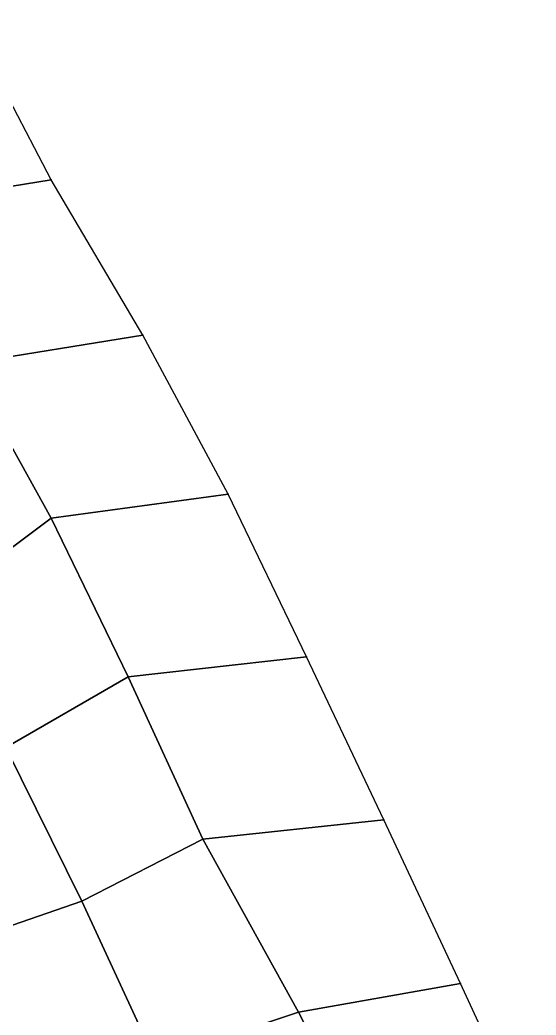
# Model space of a CAD drawing. Extents: x 380707 to 407438, y 6452841 to 6483357.
# Drawn here: x 391251 to 391593, y 6460444 to 6461104 of the extents above; entities that cross this region are included whole.
import ezdxf

# ---------------------------------------------------------------- set-up
doc = ezdxf.new("R2010")
doc.units = 0
for name, color, linetype in [('MESH_BOUND', 25, 'CONTINUOUS'), ('MESH_ELEMS', 18, 'CONTINUOUS'), ('MESH_NODES', 18, 'CONTINUOUS')]:
    doc.layers.add(name, color=color, linetype=linetype)

msp = doc.modelspace()

# ---------------------------------------------------------------- linework, layer by layer
at = {"layer": 'MESH_BOUND', "color": 25}
for points in [[(391271.408, 6460997.89, -0.188), (391215.744, 6461103.86, 0.212)], [(391332.056, 6460894.66, -0.25), (391271.408, 6460997.89, -0.188)], [(391388.746, 6460789.23, -0.081), (391332.056, 6460894.66, -0.25)], [(391440.55, 6460681.3, -0.183), (391388.746, 6460789.23, -0.081)], [(391492.03, 6460573.2, -0.069), (391440.55, 6460681.3, -0.183)], [(391542.81, 6460464.76, -0.033), (391492.03, 6460573.2, -0.069)], [(391592.909, 6460356.01, -0.061), (391542.81, 6460464.76, -0.033)]]:
    msp.add_polyline3d(points, dxfattribs=at)
at = {"layer": 'MESH_ELEMS', "color": 178}
for points in [[(391156.901, 6460979.15, -0.489), (391271.408, 6460997.89, -0.188), (391215.744, 6461103.86, 0.212), (391106.492, 6461085.65, -0.289)], [(391271.408, 6460997.89, -0.188), (391156.901, 6460979.15, -0.489), (391214.424, 6460875.69, -0.498), (391332.056, 6460894.66, -0.25)], [(391332.056, 6460894.66, -0.25), (391214.424, 6460875.69, -0.498), (391271.341, 6460773.27, -0.521), (391388.746, 6460789.23, -0.081)], [(391271.341, 6460773.27, -0.521), (391214.424, 6460875.69, -0.498), (391143.325, 6460826.14, -0.669), (391201.238, 6460721.07, -0.795)], [(391388.746, 6460789.23, -0.081), (391271.341, 6460773.27, -0.521), (391322.496, 6460668.06, -0.401), (391440.55, 6460681.3, -0.183)], [(391322.496, 6460668.06, -0.401), (391271.341, 6460773.27, -0.521), (391201.238, 6460721.07, -0.795), (391241.231, 6460621.34, -0.835)], [(391440.55, 6460681.3, -0.183), (391322.496, 6460668.06, -0.401), (391371.811, 6460560.46, -0.453), (391492.03, 6460573.2, -0.069)], [(391371.811, 6460560.46, -0.453), (391322.496, 6460668.06, -0.401), (391241.231, 6460621.34, -0.835), (391291.629, 6460519.42, -0.988)], [(391193.804, 6460485.53, -1.482), (391291.629, 6460519.42, -0.988), (391241.231, 6460621.34, -0.835), (391142.921, 6460588.43, -0.99)], [(391492.03, 6460573.2, -0.069), (391371.811, 6460560.46, -0.453), (391435.429, 6460445.78, -0.553), (391542.81, 6460464.76, -0.033)], [(391435.429, 6460445.78, -0.553), (391371.811, 6460560.46, -0.453), (391291.629, 6460519.42, -0.988), (391340.288, 6460414.03, -1.245)], [(391291.629, 6460519.42, -0.988), (391193.804, 6460485.53, -1.482), (391229.106, 6460388.78, -3.295), (391340.288, 6460414.03, -1.245)], [(391542.81, 6460464.76, -0.033), (391435.429, 6460445.78, -0.553), (391487.315, 6460342.86, -0.558), (391592.909, 6460356.01, -0.061)], [(391487.315, 6460342.86, -0.558), (391435.429, 6460445.78, -0.553), (391340.288, 6460414.03, -1.245), (391398.794, 6460305.27, -1.269)]]:
    msp.add_3dface(points, dxfattribs=at)
at = {"layer": 'MESH_NODES', "color": 18}
for p in [(391271.408, 6460997.89, -0.188), (391332.056, 6460894.66, -0.25), (391388.746, 6460789.23, -0.081), (391271.341, 6460773.27, -0.521), (391440.55, 6460681.3, -0.183), (391322.496, 6460668.06, -0.401), (391492.03, 6460573.2, -0.069), (391371.811, 6460560.46, -0.453), (391291.629, 6460519.42, -0.988), (391542.81, 6460464.76, -0.033), (391435.429, 6460445.78, -0.553)]:
    msp.add_point(p, dxfattribs=at)

doc.saveas('drawing.dxf')
